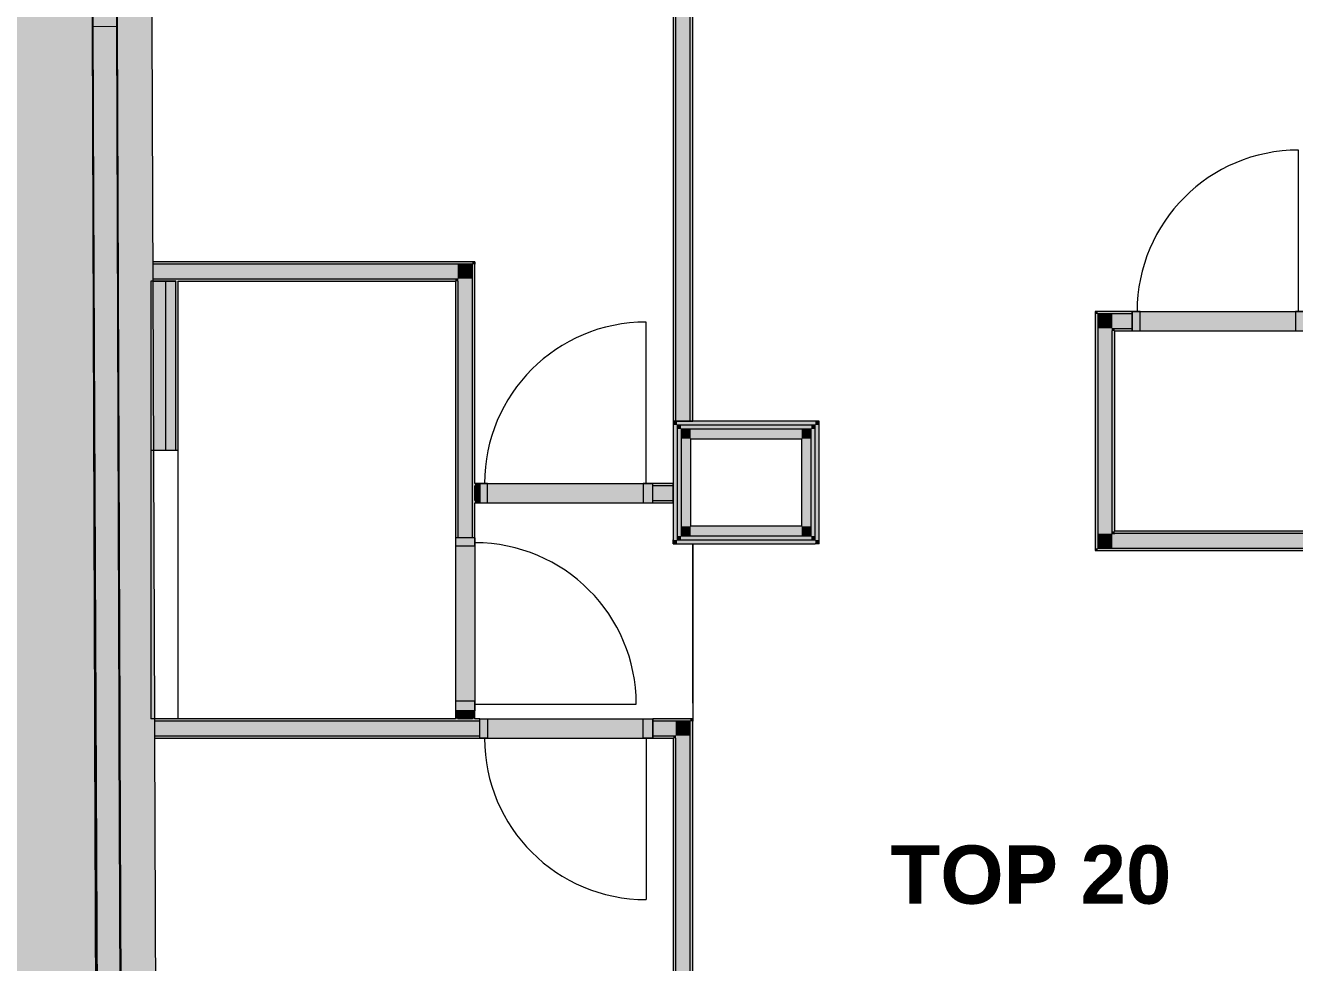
# Model space of a CAD drawing. Header units: metres. Extents: x -3 to 171, y -23 to 41.
# Drawn here: x 133.05 to 139.58, y 26.08 to 30.9 of the extents above; entities that cross this region are included whole.
import ezdxf

# ---------------------------------------------------------------- set-up
doc = ezdxf.new("R2010")
doc.units = ezdxf.units.M
doc.header["$MEASUREMENT"] = 0
doc.set_wipeout_variables(frame=1)
doc.linetypes.add('Baufluchtlinie', pattern=[0.013, 0.008, -0.005])
doc.linetypes.add('Wipeout_Contour', pattern=[1, 0, -1])
for name, color, linetype in [('110 Wand Aussen', 7, 'Continuous'), ('130 Wand Innen', 7, 'Continuous'), ('170 Schachtwände', 7, 'Continuous'), ('725 Nachbarbebauung', 7, 'Continuous'), ('815 Raumbegrenzung', 7, 'Continuous'), ('905 VP Beschriftung Übersicht.Übersicht', 7, 'Continuous'), ('Neubau_840 Baulinien', 7, 'Continuous')]:
    doc.layers.add(name, color=color, linetype=linetype)
doc.styles.add('ERSTELLTER_STIL_8', font='arial.ttf')
doc.linetypes.add('Grenze Grundstück', pattern='A,0,[2,415_260415_PP_VA_1_8 2 DG1.Shx,S=0.00031746,R=0,X=0,Y=0],-0.04,0', length=0.04)

# ---------------------------------------------------------------- blocks, each defined once
blk = doc.blocks.new('Decke_4_2', base_point=(121.7766, 27.7159))
at = {"layer": '725 Nachbarbebauung', "linetype": 'Continuous', "lineweight": 0, "true_color": 0x1f1f1f}
blk.add_hatch(color=250, dxfattribs=at).paths.add_polyline_path([(121.7766, 27.7159), (125.924, 12.4101), (126.6488, 12.3921), (133.2526, 12.2408), (133.4382, 12.2396), (133.432, 21.2655), (133.4356, 23.2572), (133.3891, 33.3817), (123.3599, 33.4094), (121.802, 33.4284)])
at = {"layer": '725 Nachbarbebauung', "color": 8, "linetype": 'Continuous', "lineweight": 13, "flags": 128}
blk.add_lwpolyline([(121.7766, 27.7159), (125.924, 12.4101), (126.6488, 12.3921), (133.2526, 12.2408), (133.4382, 12.2396), (133.432, 21.2655), (133.4356, 23.2572), (133.3891, 33.3817), (123.3599, 33.4094), (121.802, 33.4284)], close=True, dxfattribs=at)
blk = doc.blocks.new('Wand_20_2', base_point=(133.396, 30.891))
at = {"layer": '110 Wand Aussen', "linetype": 'Continuous', "lineweight": 0, "true_color": 0x000000}
for points in [[(133.3792, 35.4602), (133.396, 30.891), (133.401, 30.8911), (133.3842, 35.4603)], [(133.3842, 35.4603), (133.401, 30.8911), (133.521, 30.8915), (133.5042, 35.4607)], [(133.5042, 35.4607), (133.521, 30.8915), (133.526, 30.8915), (133.5092, 35.4607)], [(133.5092, 35.4607), (133.526, 30.8915), (133.7059, 30.8922), (133.6892, 35.4614)]]:
    blk.add_hatch(color=18, dxfattribs=at).paths.add_polyline_path(points)
at = {"layer": '110 Wand Aussen', "color": 7, "linetype": 'Continuous', "lineweight": 13}
for p, q in [((133.3842, 35.4603), (133.401, 30.8911)), ((133.5042, 35.4607), (133.521, 30.8915))]:
    blk.add_line(p, q, dxfattribs=at)
at = {"layer": '110 Wand Aussen', "color": 7, "linetype": 'Continuous', "lineweight": 18}
blk.add_line((133.5092, 35.4607), (133.526, 30.8915), dxfattribs=at)
at = {"layer": '110 Wand Aussen', "color": 7, "linetype": 'Continuous', "lineweight": 13, "flags": 128}
for points in [[(133.3792, 35.4602), (133.3842, 35.4603)], [(133.3792, 35.4602), (133.396, 30.891)], [(133.3842, 35.4603), (133.5042, 35.4607)], [(133.5042, 35.4607), (133.5092, 35.4607)], [(133.401, 30.8911), (133.521, 30.8915)]]:
    blk.add_lwpolyline(points, dxfattribs=at)
at = {"layer": '110 Wand Aussen', "color": 7, "linetype": 'Continuous', "lineweight": 18, "flags": 128}
for points in [[(133.5092, 35.4607), (133.6892, 35.4614)], [(133.7059, 30.8922), (133.6892, 35.4614)]]:
    blk.add_lwpolyline(points, dxfattribs=at)
blk = doc.blocks.new('Wand_33_2', base_point=(136.3842, 33.7552))
at = {"layer": '130 Wand Innen', "linetype": 'Continuous', "lineweight": 0, "true_color": 0x000000}
for points in [[(136.3842, 33.7552), (136.3842, 33.5324), (136.3967, 33.5324), (136.3967, 33.7552)], [(136.3967, 33.7552), (136.3967, 33.5324), (136.4717, 33.5324), (136.4717, 33.7552)], [(136.4842, 33.5324), (136.4842, 33.7552), (136.4717, 33.7552), (136.4717, 33.5324)], [(136.3967, 33.5324), (136.3842, 33.5324), (136.3842, 33.5249), (136.3967, 33.5249)], [(136.3967, 33.5249), (136.3842, 33.5249), (136.3842, 33.4749), (136.3967, 33.4749)], [(136.4717, 33.5324), (136.3967, 33.5324), (136.3967, 33.5249), (136.4717, 33.5249)], [(136.4717, 33.5249), (136.3967, 33.5249), (136.3967, 33.4749), (136.4717, 33.4749)], [(136.4842, 33.5324), (136.4717, 33.5324), (136.4717, 33.5249), (136.4842, 33.5249)], [(136.4842, 33.5249), (136.4717, 33.5249), (136.4717, 33.4749), (136.4842, 33.4749)], [(136.3967, 33.4749), (136.3842, 33.4749), (136.3842, 33.4624), (136.3967, 33.4624)], [(136.3842, 33.4624), (136.3842, 28.8607), (136.3967, 28.8607), (136.3967, 33.4624)], [(136.4717, 33.4749), (136.3967, 33.4749), (136.3967, 33.4624), (136.4717, 33.4624)], [(136.3967, 33.4624), (136.3967, 28.8607), (136.4717, 28.8607), (136.4717, 33.4624)], [(136.4842, 33.4749), (136.4717, 33.4749), (136.4717, 33.4624), (136.4842, 33.4624)], [(136.4842, 28.8607), (136.4842, 33.4624), (136.4717, 33.4624), (136.4717, 28.8607)]]:
    blk.add_hatch(color=18, dxfattribs=at).paths.add_polyline_path(points)
at = {"layer": '130 Wand Innen', "color": 7, "linetype": 'Continuous', "lineweight": 18}
for p, q in [((136.3967, 33.7552), (136.3967, 33.5324)), ((136.4717, 33.5324), (136.4717, 33.7552)), ((136.3842, 33.5324), (136.3842, 33.5249)), ((136.3842, 33.5249), (136.3842, 33.4749)), ((136.3967, 33.5249), (136.3967, 33.5324)), ((136.3967, 33.4749), (136.3967, 33.5249)), ((136.4717, 33.5249), (136.4717, 33.5324)), ((136.4717, 33.4749), (136.4717, 33.5249)), ((136.4842, 33.5249), (136.4842, 33.5324)), ((136.4842, 33.4749), (136.4842, 33.5249)), ((136.3842, 33.4749), (136.3842, 33.4624)), ((136.3967, 33.4624), (136.3967, 33.4749)), ((136.3967, 33.4624), (136.3967, 28.8607)), ((136.4717, 33.4624), (136.4717, 33.4749)), ((136.4717, 28.8607), (136.4717, 33.4624)), ((136.4842, 33.4624), (136.4842, 33.4749))]:
    blk.add_line(p, q, dxfattribs=at)
at = {"layer": '130 Wand Innen', "color": 7, "linetype": 'Continuous', "lineweight": 18, "flags": 128}
for points in [[(136.3842, 33.7552), (136.3842, 33.5324)], [(136.4842, 33.7552), (136.3842, 33.7552)], [(136.4842, 33.5324), (136.4842, 33.7552)], [(136.3842, 33.4624), (136.3842, 28.8607)], [(136.4842, 28.8607), (136.4842, 33.4624)], [(136.3842, 28.8607), (136.4842, 28.8607)]]:
    blk.add_lwpolyline(points, dxfattribs=at)
blk = doc.blocks.new('Wand_34_2', base_point=(133.4008, 29.5807))
at = {"layer": '130 Wand Innen', "linetype": 'Continuous', "lineweight": 0, "true_color": 0x000000}
for points in [[(135.3517, 29.6807), (133.7104, 29.6807), (133.7104, 29.6682), (135.3517, 29.6682)], [(135.2767, 29.6682), (133.7104, 29.6682), (133.7107, 29.5932), (135.2767, 29.5932)], [(135.2767, 29.5932), (135.3517, 29.5932), (135.3517, 29.6682)], [(135.2767, 29.6682), (135.2767, 29.5932), (135.3517, 29.6682)], [(135.3517, 29.6682), (135.3642, 29.6682), (135.3642, 29.6807)], [(135.3517, 29.6807), (135.3517, 29.6682), (135.3642, 29.6807)], [(135.2642, 29.5932), (133.7107, 29.5932), (133.7108, 29.5807), (135.2642, 29.5807)], [(135.2642, 29.5807), (135.2767, 29.5807), (135.2767, 29.5932)], [(135.2642, 29.5932), (135.2642, 29.5807), (135.2767, 29.5932)]]:
    blk.add_hatch(color=18, dxfattribs=at).paths.add_polyline_path(points)
at = {"layer": '130 Wand Innen', "color": 7, "linetype": 'Continuous', "lineweight": 18}
for p, q in [((135.2767, 29.6682), (133.7104, 29.6682)), ((135.3517, 29.6682), (135.2767, 29.6682)), ((135.3517, 29.5932), (135.3517, 29.6682)), ((133.7107, 29.5932), (135.2767, 29.5932)), ((135.2767, 29.5807), (135.2767, 29.5932))]:
    blk.add_line(p, q, dxfattribs=at)
at = {"layer": '130 Wand Innen', "color": 7, "linetype": 'Continuous', "lineweight": 18, "flags": 128}
for points in [[(135.3642, 29.6807), (133.7104, 29.6807)], [(133.7104, 29.6682), (133.7104, 29.6807)], [(133.7107, 29.5932), (133.7104, 29.6682)], [(135.3642, 29.6807), (135.3642, 29.6682)], [(133.7108, 29.5807), (133.7107, 29.5932)], [(133.7108, 29.5807), (133.8262, 29.5807)], [(133.8387, 29.5807), (135.2642, 29.5807)]]:
    blk.add_lwpolyline(points, dxfattribs=at)
blk = doc.blocks.new('Metall Zargentür Typ3 27[4]_2', base_point=(133.3792, 35.4602))
at = {"layer": '130 Wand Innen', "linetype": 'Continuous', "lineweight": 0, "true_color": 0xffffff}
for points in [[(135.3892, 27.3307), (135.3892, 27.2307), (135.4292, 27.2307), (135.4292, 27.3307)], [(136.2792, 27.2307), (136.2792, 27.3307), (136.2292, 27.3307), (136.2292, 27.2307)]]:
    blk.add_hatch(color=7, dxfattribs=at).paths.add_polyline_path(points)
at = {"layer": '130 Wand Innen', "color": 7, "linetype": 'Baufluchtlinie', "lineweight": 13, "ltscale": 200}
for p, q in [((135.3892, 27.3307), (136.2792, 27.3307)), ((135.3892, 27.2307), (136.2792, 27.2307))]:
    blk.add_line(p, q, dxfattribs=at)
at = {"layer": '130 Wand Innen', "color": 7, "linetype": 'Continuous', "lineweight": 13}
for p, q in [((135.3892, 27.3307), (135.4292, 27.3307)), ((135.3892, 27.2307), (135.3892, 27.3307)), ((135.4292, 27.3307), (135.4292, 27.2307)), ((136.2292, 27.2307), (136.2292, 27.3307)), ((136.2292, 27.3307), (136.2792, 27.3307)), ((136.2792, 27.3307), (136.2792, 27.2307)), ((135.4292, 27.2307), (135.3892, 27.2307)), ((136.2792, 27.2307), (136.2292, 27.2307))]:
    blk.add_line(p, q, dxfattribs=at)
at = {"layer": '130 Wand Innen', "color": 7, "linetype": 'Continuous', "lineweight": 18}
for p, q in [((135.3892, 27.3182), (135.3892, 27.3307)), ((135.3892, 27.3182), (135.3892, 27.3307)), ((135.3892, 27.2432), (135.3892, 27.3182)), ((135.3892, 27.2432), (135.3892, 27.3182)), ((136.2792, 27.3182), (136.2792, 27.3307)), ((136.2792, 27.3182), (136.2792, 27.3307)), ((136.2792, 27.2432), (136.2792, 27.3182)), ((136.2792, 27.2432), (136.2792, 27.3182)), ((135.3892, 27.2307), (135.3892, 27.2432)), ((135.3892, 27.2307), (135.3892, 27.2432)), ((136.2792, 27.2307), (136.2792, 27.2432)), ((136.2792, 27.2307), (136.2792, 27.2432))]:
    blk.add_line(p, q, dxfattribs=at)
at = {"layer": '130 Wand Innen', "color": 8, "linetype": 'Continuous', "lineweight": 0}
blk.add_line((136.2442, 27.2307), (136.2442, 26.4007), dxfattribs=at)
blk.add_arc((136.2442, 27.2307), 0.83, 180, 270, dxfattribs=at)
blk = doc.blocks.new('Wand_35_2', base_point=(133.4087, 27.3307))
at = {"layer": '130 Wand Innen', "linetype": 'Continuous', "lineweight": 0, "true_color": 0x000000}
for points in [[(133.409, 27.3307), (133.4087, 27.3307), (133.4087, 27.3182), (133.4091, 27.3182)], [(133.4091, 27.3182), (133.4087, 27.3182), (133.4087, 27.2432), (133.4093, 27.2432)], [(133.719, 27.3307), (133.7191, 27.3182), (135.3892, 27.3182), (135.3892, 27.3307)], [(133.7191, 27.3182), (133.7193, 27.2432), (135.3892, 27.2432), (135.3892, 27.3182)], [(136.2792, 27.3307), (136.2792, 27.3182), (136.4717, 27.3182), (136.4717, 27.3307)], [(136.2792, 27.2432), (136.3967, 27.2432), (136.3967, 27.3182), (136.2792, 27.3182)], [(136.3967, 27.2432), (136.4717, 27.2432), (136.4717, 27.3182)], [(136.3967, 27.2432), (136.4717, 27.3182), (136.3967, 27.3182)], [(136.4717, 27.3182), (136.4842, 27.3182), (136.4842, 27.3307)], [(136.4717, 27.3307), (136.4717, 27.3182), (136.4842, 27.3307)], [(133.4093, 27.2432), (133.4087, 27.2432), (133.4087, 27.2307), (133.4094, 27.2307)], [(135.3892, 27.2432), (133.7193, 27.2432), (133.7194, 27.2307), (135.3892, 27.2307)], [(136.3842, 27.2432), (136.2792, 27.2432), (136.2792, 27.2307), (136.3842, 27.2307)], [(136.3842, 27.2307), (136.3967, 27.2307), (136.3967, 27.2432)], [(136.3842, 27.2307), (136.3967, 27.2432), (136.3842, 27.2432)]]:
    blk.add_hatch(color=18, dxfattribs=at).paths.add_polyline_path(points)
at = {"layer": '130 Wand Innen', "linetype": 'Continuous', "lineweight": 13, "true_color": 0xf9f8f6}
blk.add_hatch(color=7, dxfattribs=at).paths.add_polyline_path([(136.2792, 27.2307), (136.2792, 27.3307), (135.3892, 27.3307), (135.3892, 27.2307)])
at = {"layer": '130 Wand Innen', "color": 7, "linetype": 'Continuous', "lineweight": 18}
for p, q in [((133.4091, 27.3182), (133.4087, 27.3182)), ((133.7191, 27.3182), (133.719, 27.3307)), ((135.3892, 27.3182), (133.7191, 27.3182)), ((133.7193, 27.2432), (133.7191, 27.3182)), ((135.3892, 27.3182), (135.3892, 27.3307)), ((135.3892, 27.2432), (135.3892, 27.3182)), ((136.2792, 27.3182), (136.2792, 27.3307)), ((136.3967, 27.3182), (136.2792, 27.3182)), ((136.2792, 27.2432), (136.2792, 27.3182)), ((136.4717, 27.3182), (136.3967, 27.3182)), ((136.4717, 27.2432), (136.4717, 27.3182)), ((133.4087, 27.2432), (133.4093, 27.2432)), ((133.7194, 27.2307), (133.7193, 27.2432)), ((133.7193, 27.2432), (135.3892, 27.2432)), ((135.3892, 27.2307), (135.3892, 27.2432)), ((136.2792, 27.2432), (136.3967, 27.2432)), ((136.2792, 27.2307), (136.2792, 27.2432)), ((136.3967, 27.2307), (136.3967, 27.2432))]:
    blk.add_line(p, q, dxfattribs=at)
at = {"layer": '130 Wand Innen', "color": 7, "linetype": 'Continuous', "lineweight": 13}
for p, q in [((133.409, 27.3307), (133.4091, 27.3182)), ((133.4091, 27.3182), (133.4093, 27.2432)), ((133.4093, 27.2432), (133.4094, 27.2307))]:
    blk.add_line(p, q, dxfattribs=at)
at = {"layer": '130 Wand Innen', "color": 7, "linetype": 'Continuous', "lineweight": 18, "flags": 128}
for points in [[(133.409, 27.3307), (133.4087, 27.3307)], [(133.4087, 27.3307), (133.4087, 27.3182)], [(133.4087, 27.3182), (133.4087, 27.2432)], [(135.2642, 27.3307), (133.719, 27.3307)], [(135.3517, 27.3307), (135.2767, 27.3307)], [(135.3892, 27.3307), (135.3642, 27.3307)], [(136.4842, 27.3307), (136.2792, 27.3307)], [(136.4842, 27.3307), (136.4842, 27.3182)], [(133.4087, 27.2432), (133.4087, 27.2307)], [(133.4087, 27.2307), (133.4094, 27.2307)], [(133.7194, 27.2307), (135.3892, 27.2307)], [(136.2792, 27.2307), (136.3842, 27.2307)]]:
    blk.add_lwpolyline(points, dxfattribs=at)
at = {"layer": '130 Wand Innen', "color": 7, "linetype": 'Continuous', "lineweight": 13}
blk.add_blockref('Metall Zargentür Typ3 27[4]_2', (133.3792, 35.4602), dxfattribs=at)
blk = doc.blocks.new('Metall Zargentür Typ3 27[5]_2', base_point=(133.3792, 35.4602))
at = {"layer": '130 Wand Innen', "linetype": 'Continuous', "lineweight": 0, "true_color": 0xffffff}
for points in [[(135.2642, 28.2607), (135.2642, 28.2207), (135.3642, 28.2207), (135.3642, 28.2607)], [(135.3642, 27.3707), (135.3642, 27.4207), (135.2642, 27.4207), (135.2642, 27.3707)]]:
    blk.add_hatch(color=7, dxfattribs=at).paths.add_polyline_path(points)
at = {"layer": '130 Wand Innen', "color": 7, "linetype": 'Baufluchtlinie', "lineweight": 13, "ltscale": 200}
for p, q in [((135.2642, 28.2607), (135.2642, 27.3707)), ((135.3642, 28.2607), (135.3642, 27.3707))]:
    blk.add_line(p, q, dxfattribs=at)
at = {"layer": '130 Wand Innen', "color": 7, "linetype": 'Continuous', "lineweight": 13}
for p, q in [((135.2642, 28.2607), (135.2642, 28.2207)), ((135.3642, 28.2607), (135.2642, 28.2607)), ((135.3642, 28.2207), (135.3642, 28.2607)), ((135.2642, 28.2207), (135.3642, 28.2207)), ((135.3642, 27.4207), (135.2642, 27.4207)), ((135.2642, 27.4207), (135.2642, 27.3707)), ((135.3642, 27.3707), (135.3642, 27.4207)), ((135.2642, 27.3707), (135.3642, 27.3707))]:
    blk.add_line(p, q, dxfattribs=at)
at = {"layer": '130 Wand Innen', "color": 7, "linetype": 'Continuous', "lineweight": 18}
for p, q in [((135.2767, 28.2607), (135.2642, 28.2607)), ((135.2767, 28.2607), (135.2642, 28.2607)), ((135.3517, 28.2607), (135.2767, 28.2607)), ((135.3517, 28.2607), (135.2767, 28.2607)), ((135.3642, 28.2607), (135.3517, 28.2607)), ((135.3642, 28.2607), (135.3517, 28.2607)), ((135.2767, 27.3707), (135.2642, 27.3707)), ((135.2767, 27.3707), (135.2642, 27.3707)), ((135.3517, 27.3707), (135.2767, 27.3707)), ((135.3517, 27.3707), (135.2767, 27.3707)), ((135.3642, 27.3707), (135.3517, 27.3707)), ((135.3642, 27.3707), (135.3517, 27.3707))]:
    blk.add_line(p, q, dxfattribs=at)
at = {"layer": '130 Wand Innen', "color": 8, "linetype": 'Continuous', "lineweight": 0}
blk.add_line((135.3642, 27.4057), (136.1942, 27.4057), dxfattribs=at)
blk.add_arc((135.3642, 27.4057), 0.83, 0, 90, dxfattribs=at)
blk = doc.blocks.new('Wand_36_2', base_point=(135.3642, 29.5807))
at = {"layer": '130 Wand Innen', "linetype": 'Continuous', "lineweight": 0, "true_color": 0x000000}
for points in [[(135.3517, 28.2607), (135.3642, 28.2607), (135.3642, 29.6682), (135.3517, 29.6682)], [(135.2642, 29.5807), (135.2642, 28.2607), (135.2767, 28.2607), (135.2767, 29.5807)], [(135.3517, 29.5932), (135.2767, 29.5932), (135.2767, 28.2607), (135.3517, 28.2607)], [(135.2642, 27.3307), (135.2767, 27.3307), (135.2767, 27.3707), (135.2642, 27.3707)], [(135.2767, 27.3707), (135.2767, 27.3307), (135.3517, 27.3307), (135.3517, 27.3707)], [(135.3517, 27.3707), (135.3517, 27.3307), (135.3642, 27.3307), (135.3642, 27.3707)]]:
    blk.add_hatch(color=18, dxfattribs=at).paths.add_polyline_path(points)
at = {"layer": '130 Wand Innen', "linetype": 'Continuous', "lineweight": 13, "true_color": 0xf9f8f6}
blk.add_hatch(color=7, dxfattribs=at).paths.add_polyline_path([(135.3642, 27.3707), (135.3642, 28.2607), (135.2642, 28.2607), (135.2642, 27.3707)])
at = {"layer": '130 Wand Innen', "color": 7, "linetype": 'Continuous', "lineweight": 18}
for p, q in [((135.3517, 29.5932), (135.3517, 29.6682)), ((135.2767, 29.5807), (135.2767, 29.5932)), ((135.2767, 29.5807), (135.2767, 28.2607)), ((135.3517, 28.2607), (135.3517, 29.5932)), ((135.2767, 28.2607), (135.2642, 28.2607)), ((135.3517, 28.2607), (135.2767, 28.2607)), ((135.3642, 28.2607), (135.3517, 28.2607)), ((135.2767, 27.3707), (135.2642, 27.3707)), ((135.2767, 27.3707), (135.2767, 27.3307)), ((135.3517, 27.3707), (135.2767, 27.3707)), ((135.3517, 27.3307), (135.3517, 27.3707)), ((135.3642, 27.3707), (135.3517, 27.3707))]:
    blk.add_line(p, q, dxfattribs=at)
at = {"layer": '130 Wand Innen', "color": 7, "linetype": 'Continuous', "lineweight": 18, "flags": 128}
for points in [[(135.3642, 28.5407), (135.3642, 29.6682)], [(135.2642, 29.5807), (135.2642, 28.2607)], [(135.3642, 28.4532), (135.3642, 28.5282)], [(135.3642, 28.2607), (135.3642, 28.4407)], [(135.2642, 27.3707), (135.2642, 27.3307)], [(135.3642, 27.3307), (135.3642, 27.3707)], [(135.3517, 27.3307), (135.2767, 27.3307)]]:
    blk.add_lwpolyline(points, dxfattribs=at)
at = {"layer": '130 Wand Innen', "color": 7, "linetype": 'Continuous', "lineweight": 13}
blk.add_blockref('Metall Zargentür Typ3 27[5]_2', (133.3792, 35.4602), dxfattribs=at)
blk = doc.blocks.new('Wand_39_2', base_point=(136.3842, 26.8407))
at = {"layer": '130 Wand Innen', "linetype": 'Continuous', "lineweight": 0, "true_color": 0x000000}
for points in [[(136.3842, 26.8407), (136.3842, 24.6152), (136.3967, 24.6152), (136.3967, 26.8407)], [(136.3967, 26.8407), (136.3967, 24.6152), (136.4717, 24.6152), (136.4717, 26.8407)], [(136.4842, 24.6152), (136.4842, 26.8407), (136.4717, 26.8407), (136.4717, 24.6152)]]:
    blk.add_hatch(color=18, dxfattribs=at).paths.add_polyline_path(points)
at = {"layer": '130 Wand Innen', "color": 7, "linetype": 'Continuous', "lineweight": 18}
for p, q in [((136.3967, 26.8407), (136.3967, 24.6152)), ((136.4717, 24.6152), (136.4717, 26.8407))]:
    blk.add_line(p, q, dxfattribs=at)
at = {"layer": '130 Wand Innen', "color": 7, "linetype": 'Continuous', "lineweight": 18, "flags": 128}
for points in [[(136.3842, 26.8407), (136.3842, 24.6152)], [(136.4842, 24.6152), (136.4842, 26.8407)], [(136.3842, 24.6152), (136.4842, 24.6152)]]:
    blk.add_lwpolyline(points, dxfattribs=at)
blk = doc.blocks.new('Wand_55_2', base_point=(137.1342, 28.2307))
at = {"layer": '170 Schachtwände', "linetype": 'Continuous', "lineweight": 0, "true_color": 0x000000}
for points in [[(137.1142, 28.8607), (137.1142, 28.8407), (137.1342, 28.8607)], [(137.1142, 28.8407), (137.1342, 28.8407), (137.1342, 28.8607)], [(137.0442, 28.7707), (137.0942, 28.8207), (137.0442, 28.8207)], [(137.0442, 28.7707), (137.0942, 28.7707), (137.0942, 28.8207)], [(137.0942, 28.8407), (137.0942, 28.8207), (137.1142, 28.8407)], [(137.0942, 28.8207), (137.1142, 28.8207), (137.1142, 28.8407)], [(137.0942, 28.8207), (137.0942, 28.2707), (137.1142, 28.2707), (137.1142, 28.8207)], [(137.1142, 28.8407), (137.1142, 28.2507), (137.1342, 28.2507), (137.1342, 28.8407)], [(137.0442, 28.7707), (137.0442, 28.3207), (137.0942, 28.3207), (137.0942, 28.7707)], [(137.0442, 28.2707), (137.0942, 28.2707), (137.0442, 28.3207)], [(137.0442, 28.3207), (137.0942, 28.2707), (137.0942, 28.3207)], [(137.0942, 28.2507), (137.1142, 28.2507), (137.0942, 28.2707)], [(137.0942, 28.2707), (137.1142, 28.2507), (137.1142, 28.2707)], [(137.1142, 28.2307), (137.1342, 28.2307), (137.1142, 28.2507)], [(137.1142, 28.2507), (137.1342, 28.2307), (137.1342, 28.2507)]]:
    blk.add_hatch(color=18, dxfattribs=at).paths.add_polyline_path(points)
at = {"layer": '170 Schachtwände', "color": 7, "linetype": 'Continuous', "lineweight": 18}
for p, q in [((137.0942, 28.8207), (137.0442, 28.8207)), ((137.0942, 28.7707), (137.0942, 28.8207)), ((137.1142, 28.8207), (137.1142, 28.8407)), ((137.1142, 28.2707), (137.1142, 28.8207)), ((137.0942, 28.3207), (137.0942, 28.7707)), ((137.0442, 28.2707), (137.0942, 28.2707)), ((137.0942, 28.2707), (137.0942, 28.3207)), ((137.1142, 28.2507), (137.1142, 28.2707))]:
    blk.add_line(p, q, dxfattribs=at)
at = {"layer": '170 Schachtwände', "color": 7, "linetype": 'Continuous', "lineweight": 18, "flags": 128}
for points in [[(137.1342, 28.8607), (137.1142, 28.8607)], [(137.1342, 28.2307), (137.1342, 28.8607)], [(137.0442, 28.7707), (137.0442, 28.3207)], [(137.1342, 28.2307), (137.1142, 28.2307)]]:
    blk.add_lwpolyline(points, dxfattribs=at)
blk = doc.blocks.new('Wand_56_2', base_point=(137.1342, 28.8607))
at = {"layer": '170 Schachtwände', "linetype": 'Continuous', "lineweight": 0, "true_color": 0x000000}
for points in [[(136.4042, 28.8407), (136.3842, 28.8607), (136.3842, 28.8407)], [(136.4042, 28.8607), (136.3842, 28.8607), (136.4042, 28.8407)], [(136.4042, 28.8407), (137.1142, 28.8407), (137.1142, 28.8607), (136.4042, 28.8607)], [(136.4242, 28.8207), (136.4042, 28.8407), (136.4042, 28.8207)], [(136.4242, 28.8407), (136.4042, 28.8407), (136.4242, 28.8207)], [(136.4242, 28.8407), (136.4242, 28.8207), (137.0942, 28.8207), (137.0942, 28.8407)], [(136.4742, 28.7707), (136.4242, 28.8207), (136.4242, 28.7707)], [(136.4742, 28.8207), (136.4242, 28.8207), (136.4742, 28.7707)], [(136.4742, 28.7707), (137.0442, 28.7707), (137.0442, 28.8207), (136.4742, 28.8207)]]:
    blk.add_hatch(color=18, dxfattribs=at).paths.add_polyline_path(points)
at = {"layer": '170 Schachtwände', "color": 7, "linetype": 'Continuous', "lineweight": 18}
for p, q in [((136.4242, 28.8407), (136.4042, 28.8407)), ((137.0942, 28.8407), (136.4242, 28.8407)), ((136.4242, 28.8207), (136.4242, 28.7707)), ((136.4742, 28.8207), (136.4242, 28.8207)), ((137.0442, 28.8207), (136.4742, 28.8207)), ((137.0942, 28.8207), (137.0442, 28.8207)), ((137.1142, 28.8407), (137.0942, 28.8407))]:
    blk.add_line(p, q, dxfattribs=at)
at = {"layer": '170 Schachtwände', "color": 7, "linetype": 'Continuous', "lineweight": 18, "flags": 128}
for points in [[(136.3842, 28.8607), (136.3842, 28.8407)], [(137.1142, 28.8607), (136.3842, 28.8607)], [(136.4742, 28.7707), (137.0442, 28.7707)]]:
    blk.add_lwpolyline(points, dxfattribs=at)
blk = doc.blocks.new('Wand_57_2', base_point=(137.1342, 28.2307))
at = {"layer": '170 Schachtwände', "linetype": 'Continuous', "lineweight": 0, "true_color": 0x000000}
for points in [[(136.4242, 28.2707), (136.4042, 28.2707), (136.4042, 28.2507)], [(136.4242, 28.2707), (136.4042, 28.2507), (136.4242, 28.2507)], [(136.4242, 28.3207), (136.4242, 28.2707), (136.4742, 28.3207)], [(136.4742, 28.3207), (136.4242, 28.2707), (136.4742, 28.2707)], [(137.0942, 28.2707), (136.4242, 28.2707), (136.4242, 28.2507), (137.0942, 28.2507)], [(137.0442, 28.3207), (136.4742, 28.3207), (136.4742, 28.2707), (137.0442, 28.2707)], [(136.4042, 28.2507), (136.3842, 28.2507), (136.3842, 28.2307)], [(136.4042, 28.2507), (136.3842, 28.2307), (136.4042, 28.2307)], [(137.1142, 28.2507), (136.4042, 28.2507), (136.4042, 28.2307), (137.1142, 28.2307)]]:
    blk.add_hatch(color=18, dxfattribs=at).paths.add_polyline_path(points)
at = {"layer": '170 Schachtwände', "color": 7, "linetype": 'Continuous', "lineweight": 18}
for p, q in [((136.4242, 28.3207), (136.4242, 28.2707)), ((136.4242, 28.2707), (136.4742, 28.2707)), ((136.4742, 28.2707), (137.0442, 28.2707)), ((137.0442, 28.2707), (137.0942, 28.2707)), ((136.4042, 28.2507), (136.4242, 28.2507)), ((136.4242, 28.2507), (137.0942, 28.2507)), ((137.0942, 28.2507), (137.1142, 28.2507))]:
    blk.add_line(p, q, dxfattribs=at)
at = {"layer": '170 Schachtwände', "color": 7, "linetype": 'Continuous', "lineweight": 18, "flags": 128}
for points in [[(137.0442, 28.3207), (136.4742, 28.3207)], [(136.3842, 28.2307), (136.3842, 28.2507)], [(136.3842, 28.2307), (137.1142, 28.2307)]]:
    blk.add_lwpolyline(points, dxfattribs=at)
blk = doc.blocks.new('Wand_58_2', base_point=(136.3842, 27.3307))
at = {"layer": '130 Wand Innen', "linetype": 'Continuous', "lineweight": 0, "true_color": 0x000000}
for points in [[(136.4717, 27.3182), (136.4717, 26.8407), (136.4842, 26.8407), (136.4842, 27.3182)], [(136.3842, 27.2307), (136.3842, 26.8407), (136.3967, 26.8407), (136.3967, 27.2307)], [(136.3967, 27.2432), (136.3967, 26.8407), (136.4717, 26.8407), (136.4717, 27.2432)]]:
    blk.add_hatch(color=18, dxfattribs=at).paths.add_polyline_path(points)
at = {"layer": '130 Wand Innen', "color": 7, "linetype": 'Continuous', "lineweight": 18}
for p, q in [((136.4717, 27.2432), (136.4717, 27.3182)), ((136.3967, 27.2307), (136.3967, 27.2432)), ((136.3967, 27.2307), (136.3967, 26.8407)), ((136.4717, 26.8407), (136.4717, 27.2432))]:
    blk.add_line(p, q, dxfattribs=at)
at = {"layer": '130 Wand Innen', "color": 7, "linetype": 'Continuous', "lineweight": 18, "flags": 128}
for points in [[(136.4842, 26.8407), (136.4842, 27.3182)], [(136.3842, 27.2307), (136.3842, 26.8407)]]:
    blk.add_lwpolyline(points, dxfattribs=at)
blk = doc.blocks.new('Wand_59_2', base_point=(136.3842, 28.2307))
at = {"layer": '170 Schachtwände', "linetype": 'Continuous', "lineweight": 0, "true_color": 0x000000}
for points in [[(136.3842, 28.8407), (136.3842, 28.2507), (136.4042, 28.2507), (136.4042, 28.8407)], [(136.4042, 28.8207), (136.4042, 28.2707), (136.4242, 28.2707), (136.4242, 28.8207)], [(136.4742, 28.3207), (136.4742, 28.7707), (136.4242, 28.7707), (136.4242, 28.3207)]]:
    blk.add_hatch(color=18, dxfattribs=at).paths.add_polyline_path(points)
at = {"layer": '170 Schachtwände', "color": 7, "linetype": 'Continuous', "lineweight": 18}
for p, q in [((136.4042, 28.8407), (136.4042, 28.8207)), ((136.4042, 28.8207), (136.4042, 28.2707)), ((136.4242, 28.8207), (136.4242, 28.7707)), ((136.4242, 28.7707), (136.4242, 28.3207)), ((136.4042, 28.2707), (136.4042, 28.2507)), ((136.4242, 28.3207), (136.4242, 28.2707))]:
    blk.add_line(p, q, dxfattribs=at)
at = {"layer": '170 Schachtwände', "color": 7, "linetype": 'Continuous', "lineweight": 18, "flags": 128}
for points in [[(136.3842, 28.8407), (136.3842, 28.2507)], [(136.4742, 28.3207), (136.4742, 28.7707)]]:
    blk.add_lwpolyline(points, dxfattribs=at)
blk = doc.blocks.new('Wand_60_2', base_point=(133.8387, 29.5807))
at = {"layer": '130 Wand Innen', "linetype": 'Continuous', "lineweight": 0, "true_color": 0xffffff}
blk.add_hatch(color=7, dxfattribs=at).paths.add_polyline_path([(133.7762, 28.7107), (133.7762, 29.5807), (133.6987, 29.5807), (133.6987, 28.7107)])
at = {"layer": '130 Wand Innen', "linetype": 'Continuous', "lineweight": 0, "true_color": 0x000000}
for points in [[(133.8262, 28.7107), (133.8262, 29.5807), (133.7762, 29.5807), (133.7762, 28.7107)], [(133.8387, 28.7107), (133.8387, 29.5807), (133.8262, 29.5807), (133.8262, 28.7107)]]:
    blk.add_hatch(color=18, dxfattribs=at).paths.add_polyline_path(points)
at = {"layer": '130 Wand Innen', "color": 7, "linetype": 'Continuous', "lineweight": 18}
for p, q in [((133.7762, 28.7107), (133.7762, 29.5807)), ((133.8262, 28.7107), (133.8262, 29.5807))]:
    blk.add_line(p, q, dxfattribs=at)
at = {"layer": '130 Wand Innen', "color": 7, "linetype": 'Continuous', "lineweight": 18, "flags": 128}
for points in [[(133.6987, 29.5807), (133.6987, 28.7107)], [(133.8262, 29.5807), (133.6987, 29.5807)], [(133.8387, 28.7107), (133.8387, 29.5807)], [(133.6987, 28.7107), (133.8387, 28.7107)]]:
    blk.add_lwpolyline(points, dxfattribs=at)
blk = doc.blocks.new('Wand_73_2', base_point=(133.8387, 28.7107))
at = {"color": 254, "linetype": 'Wipeout_Contour', "lineweight": 0, "ltscale": 546.945777}
blk.add_wipeout([(133.8387, 27.3307), (133.8387, 28.7107), (133.8262, 28.7107), (133.8262, 27.3307)], dxfattribs=at).dxf.layer = '130 Wand Innen'
at = {"color": 254, "linetype": 'Wipeout_Contour', "lineweight": 0, "ltscale": 546.823377}
blk.add_wipeout([(133.8262, 27.3307), (133.8262, 28.7107), (133.7762, 28.7107), (133.7762, 27.3307)], dxfattribs=at).dxf.layer = '130 Wand Innen'
at = {"layer": '130 Wand Innen', "color": 7, "linetype": 'Continuous', "lineweight": 18, "flags": 128}
for points in [[(133.8387, 28.7107), (133.8262, 28.7107)], [(133.8387, 27.3307), (133.8387, 28.7107)], [(133.8387, 27.3307), (133.8262, 27.3307)]]:
    blk.add_lwpolyline(points, dxfattribs=at)
at = {"color": 254, "linetype": 'Wipeout_Contour', "lineweight": 0, "ltscale": 546.573756}
blk.add_wipeout([(133.7762, 27.3307), (133.7762, 28.7107), (133.6987, 28.7107), (133.6987, 27.3307)], dxfattribs=at).dxf.layer = '130 Wand Innen'
at = {"layer": '130 Wand Innen', "color": 7, "linetype": 'Continuous', "lineweight": 18, "flags": 128}
for points in [[(133.6987, 28.7107), (133.6987, 27.3307)], [(133.7762, 28.7107), (133.6987, 28.7107)], [(133.8262, 28.7107), (133.7762, 28.7107)], [(133.7762, 27.3307), (133.6987, 27.3307)], [(133.8262, 27.3307), (133.7762, 27.3307)]]:
    blk.add_lwpolyline(points, dxfattribs=at)
blk = doc.blocks.new('Metall Zargentür Typ3 27[8]_2', base_point=(133.3792, 35.4602))
at = {"layer": '130 Wand Innen', "linetype": 'Continuous', "lineweight": 0, "true_color": 0xffffff}
for points in [[(135.3892, 28.4407), (135.4292, 28.4407), (135.4292, 28.5407), (135.3892, 28.5407)], [(136.2792, 28.5407), (136.2292, 28.5407), (136.2292, 28.4407), (136.2792, 28.4407)]]:
    blk.add_hatch(color=7, dxfattribs=at).paths.add_polyline_path(points)
at = {"layer": '130 Wand Innen', "color": 8, "linetype": 'Continuous', "lineweight": 0}
blk.add_line((136.2442, 28.5407), (136.2442, 29.3707), dxfattribs=at)
at = {"layer": '130 Wand Innen', "color": 7, "linetype": 'Baufluchtlinie', "lineweight": 13, "ltscale": 200}
for p, q in [((135.3892, 28.5407), (136.2792, 28.5407)), ((135.3892, 28.4407), (136.2792, 28.4407))]:
    blk.add_line(p, q, dxfattribs=at)
at = {"layer": '130 Wand Innen', "color": 7, "linetype": 'Continuous', "lineweight": 13}
for p, q in [((135.4292, 28.5407), (135.3892, 28.5407)), ((135.3892, 28.5407), (135.3892, 28.4407)), ((135.4292, 28.4407), (135.4292, 28.5407)), ((136.2792, 28.5407), (136.2292, 28.5407)), ((136.2292, 28.5407), (136.2292, 28.4407)), ((136.2792, 28.4407), (136.2792, 28.5407)), ((135.3892, 28.4407), (135.4292, 28.4407)), ((136.2292, 28.4407), (136.2792, 28.4407))]:
    blk.add_line(p, q, dxfattribs=at)
at = {"layer": '130 Wand Innen', "color": 7, "linetype": 'Continuous', "lineweight": 18}
for p, q in [((135.3892, 28.5282), (135.3892, 28.5407)), ((135.3892, 28.5282), (135.3892, 28.5407)), ((135.3892, 28.4532), (135.3892, 28.5282)), ((135.3892, 28.4532), (135.3892, 28.5282)), ((136.2792, 28.5282), (136.2792, 28.5407)), ((136.2792, 28.5282), (136.2792, 28.5407)), ((136.2792, 28.4532), (136.2792, 28.5282)), ((136.2792, 28.4532), (136.2792, 28.5282)), ((135.3892, 28.4407), (135.3892, 28.4532)), ((135.3892, 28.4407), (135.3892, 28.4532)), ((136.2792, 28.4407), (136.2792, 28.4532)), ((136.2792, 28.4407), (136.2792, 28.4532))]:
    blk.add_line(p, q, dxfattribs=at)
at = {"layer": '130 Wand Innen', "color": 8, "linetype": 'Continuous', "lineweight": 0}
blk.add_arc((136.2442, 28.5407), 0.83, 90, 180, dxfattribs=at)
blk = doc.blocks.new('Wand_75_2', base_point=(135.3642, 28.4407))
at = {"layer": '130 Wand Innen', "linetype": 'Continuous', "lineweight": 0, "true_color": 0x000000}
for points in [[(135.3642, 28.5407), (135.3642, 28.5282), (135.3892, 28.5282), (135.3892, 28.5407)], [(135.3642, 28.4532), (135.3892, 28.4532), (135.3892, 28.5282), (135.3642, 28.5282)], [(136.2792, 28.5407), (136.2792, 28.5282), (136.3842, 28.5282), (136.3842, 28.5407)], [(136.2792, 28.4532), (136.3842, 28.4532), (136.3842, 28.5282), (136.2792, 28.5282)], [(135.3892, 28.4532), (135.3642, 28.4532), (135.3642, 28.4407), (135.3892, 28.4407)], [(136.3842, 28.4532), (136.2792, 28.4532), (136.2792, 28.4407), (136.3842, 28.4407)]]:
    blk.add_hatch(color=18, dxfattribs=at).paths.add_polyline_path(points)
at = {"layer": '130 Wand Innen', "linetype": 'Continuous', "lineweight": 13, "true_color": 0xf9f8f6}
blk.add_hatch(color=7, dxfattribs=at).paths.add_polyline_path([(136.2792, 28.4407), (136.2792, 28.5407), (135.3892, 28.5407), (135.3892, 28.4407)])
at = {"layer": '130 Wand Innen', "color": 7, "linetype": 'Continuous', "lineweight": 18}
for p, q in [((135.3892, 28.5282), (135.3642, 28.5282)), ((135.3892, 28.5282), (135.3892, 28.5407)), ((135.3892, 28.4532), (135.3892, 28.5282)), ((136.2792, 28.5282), (136.2792, 28.5407)), ((136.3842, 28.5282), (136.2792, 28.5282)), ((136.2792, 28.4532), (136.2792, 28.5282)), ((135.3642, 28.4532), (135.3892, 28.4532)), ((135.3892, 28.4407), (135.3892, 28.4532)), ((136.2792, 28.4532), (136.3842, 28.4532)), ((136.2792, 28.4407), (136.2792, 28.4532))]:
    blk.add_line(p, q, dxfattribs=at)
at = {"layer": '130 Wand Innen', "color": 7, "linetype": 'Continuous', "lineweight": 18, "flags": 128}
for points in [[(135.3892, 28.5407), (135.3642, 28.5407)], [(135.3642, 28.5282), (135.3642, 28.4532)], [(136.3842, 28.5407), (136.2792, 28.5407)], [(136.3842, 28.4407), (136.3842, 28.5407)], [(135.3642, 28.4407), (135.3892, 28.4407)], [(136.2792, 28.4407), (136.3842, 28.4407)]]:
    blk.add_lwpolyline(points, dxfattribs=at)
at = {"layer": '130 Wand Innen', "color": 7, "linetype": 'Continuous', "lineweight": 13}
blk.add_blockref('Metall Zargentür Typ3 27[8]_2', (133.3792, 35.4602), dxfattribs=at)
blk = doc.blocks.new('Metall Zargentür Typ3 27[9]_2', base_point=(133.3792, 35.4602))
at = {"layer": '130 Wand Innen', "linetype": 'Continuous', "lineweight": 0, "true_color": 0xffffff}
for points in [[(138.7442, 29.3252), (138.7842, 29.3252), (138.7842, 29.4252), (138.7442, 29.4252)], [(139.6342, 29.4252), (139.5842, 29.4252), (139.5842, 29.3252), (139.6342, 29.3252)]]:
    blk.add_hatch(color=7, dxfattribs=at).paths.add_polyline_path(points)
at = {"layer": '130 Wand Innen', "color": 8, "linetype": 'Continuous', "lineweight": 0}
blk.add_line((139.5992, 29.4252), (139.5992, 30.2552), dxfattribs=at)
at = {"layer": '130 Wand Innen', "color": 7, "linetype": 'Baufluchtlinie', "lineweight": 13, "ltscale": 200}
for p, q in [((138.7442, 29.4252), (139.6342, 29.4252)), ((138.7442, 29.3252), (139.6342, 29.3252))]:
    blk.add_line(p, q, dxfattribs=at)
at = {"layer": '130 Wand Innen', "color": 7, "linetype": 'Continuous', "lineweight": 13}
for p, q in [((138.7842, 29.4252), (138.7442, 29.4252)), ((138.7442, 29.4252), (138.7442, 29.3252)), ((138.7842, 29.3252), (138.7842, 29.4252)), ((139.6342, 29.4252), (139.5842, 29.4252)), ((139.5842, 29.4252), (139.5842, 29.3252)), ((139.6342, 29.3252), (139.6342, 29.4252)), ((138.7442, 29.3252), (138.7842, 29.3252)), ((139.5842, 29.3252), (139.6342, 29.3252))]:
    blk.add_line(p, q, dxfattribs=at)
at = {"layer": '130 Wand Innen', "color": 7, "linetype": 'Continuous', "lineweight": 18}
for p, q in [((138.7442, 29.4127), (138.7442, 29.4252)), ((138.7442, 29.4127), (138.7442, 29.4252)), ((138.7442, 29.3377), (138.7442, 29.4127)), ((138.7442, 29.3377), (138.7442, 29.4127)), ((139.6342, 29.4127), (139.6342, 29.4252)), ((139.6342, 29.4127), (139.6342, 29.4252)), ((139.6342, 29.3377), (139.6342, 29.4127)), ((139.6342, 29.3377), (139.6342, 29.4127)), ((138.7442, 29.3252), (138.7442, 29.3377)), ((138.7442, 29.3252), (138.7442, 29.3377)), ((139.6342, 29.3252), (139.6342, 29.3377)), ((139.6342, 29.3252), (139.6342, 29.3377))]:
    blk.add_line(p, q, dxfattribs=at)
at = {"layer": '130 Wand Innen', "color": 8, "linetype": 'Continuous', "lineweight": 0}
blk.add_arc((139.5992, 29.4252), 0.83, 90, 180, dxfattribs=at)
blk = doc.blocks.new('Wand_76_2', base_point=(139.7942, 29.4252))
at = {"layer": '130 Wand Innen', "linetype": 'Continuous', "lineweight": 0, "true_color": 0x000000}
for points in [[(138.5667, 29.4127), (138.5542, 29.4252), (138.5542, 29.4127)], [(138.5667, 29.4252), (138.5542, 29.4252), (138.5667, 29.4127)], [(138.5667, 29.4252), (138.5667, 29.4127), (138.7442, 29.4127), (138.7442, 29.4252)], [(138.6417, 29.3377), (138.5667, 29.4127), (138.5667, 29.3377)], [(138.6417, 29.4127), (138.5667, 29.4127), (138.6417, 29.3377)], [(138.6417, 29.3377), (138.7442, 29.3377), (138.7442, 29.4127), (138.6417, 29.4127)], [(139.6342, 29.4252), (139.6342, 29.4127), (139.7942, 29.4127), (139.7942, 29.4252)], [(139.6342, 29.3377), (139.7942, 29.3377), (139.7942, 29.4127), (139.6342, 29.4127)], [(138.6542, 29.3252), (138.6417, 29.3377), (138.6417, 29.3252)], [(138.6542, 29.3377), (138.6417, 29.3377), (138.6542, 29.3252)], [(138.7442, 29.3377), (138.6542, 29.3377), (138.6542, 29.3252), (138.7442, 29.3252)], [(139.7942, 29.3377), (139.6342, 29.3377), (139.6342, 29.3252), (139.7942, 29.3252)]]:
    blk.add_hatch(color=18, dxfattribs=at).paths.add_polyline_path(points)
at = {"layer": '130 Wand Innen', "linetype": 'Continuous', "lineweight": 13, "true_color": 0xf9f8f6}
blk.add_hatch(color=7, dxfattribs=at).paths.add_polyline_path([(139.6342, 29.3252), (139.6342, 29.4252), (138.7442, 29.4252), (138.7442, 29.3252)])
at = {"layer": '130 Wand Innen', "color": 7, "linetype": 'Continuous', "lineweight": 18}
for p, q in [((138.5667, 29.4127), (138.5667, 29.3377)), ((138.6417, 29.4127), (138.5667, 29.4127)), ((138.7442, 29.4127), (138.6417, 29.4127)), ((138.7442, 29.4127), (138.7442, 29.4252)), ((138.7442, 29.3377), (138.7442, 29.4127)), ((139.6342, 29.4127), (139.6342, 29.4252)), ((139.7942, 29.4127), (139.6342, 29.4127)), ((139.6342, 29.3377), (139.6342, 29.4127)), ((138.6417, 29.3377), (138.6417, 29.3252)), ((138.6417, 29.3377), (138.7442, 29.3377)), ((138.7442, 29.3252), (138.7442, 29.3377)), ((139.6342, 29.3377), (139.7942, 29.3377)), ((139.6342, 29.3252), (139.6342, 29.3377))]:
    blk.add_line(p, q, dxfattribs=at)
at = {"layer": '130 Wand Innen', "color": 7, "linetype": 'Continuous', "lineweight": 18, "flags": 128}
for points in [[(138.5542, 29.4252), (138.5542, 29.4127)], [(138.7442, 29.4252), (138.5542, 29.4252)], [(139.7942, 29.4252), (139.6342, 29.4252)], [(139.7942, 29.4252), (139.7942, 29.4127)], [(139.7942, 29.4127), (139.7942, 29.3377)], [(138.6542, 29.3252), (138.7442, 29.3252)], [(139.6342, 29.3252), (139.6742, 29.3252)], [(139.6867, 29.3252), (139.7942, 29.3252)], [(139.7942, 29.3377), (139.7942, 29.3252)]]:
    blk.add_lwpolyline(points, dxfattribs=at)
at = {"layer": '130 Wand Innen', "color": 7, "linetype": 'Continuous', "lineweight": 13}
blk.add_blockref('Metall Zargentür Typ3 27[9]_2', (133.3792, 35.4602), dxfattribs=at)
blk = doc.blocks.new('Wand_77_2', base_point=(138.5542, 29.4252))
at = {"layer": '130 Wand Innen', "linetype": 'Continuous', "lineweight": 0, "true_color": 0x000000}
for points in [[(138.5667, 28.2077), (138.5667, 29.4127), (138.5542, 29.4127), (138.5542, 28.2077)], [(138.6417, 28.2827), (138.6417, 29.3377), (138.5667, 29.3377), (138.5667, 28.2827)], [(138.6542, 28.2952), (138.6542, 29.3252), (138.6417, 29.3252), (138.6417, 28.2952)], [(138.6417, 28.2827), (138.5667, 28.2077), (138.6417, 28.2077)], [(138.5667, 28.2827), (138.5667, 28.2077), (138.6417, 28.2827)], [(138.6542, 28.2952), (138.6417, 28.2827), (138.6542, 28.2827)], [(138.6417, 28.2952), (138.6417, 28.2827), (138.6542, 28.2952)], [(138.5667, 28.2077), (138.5542, 28.1952), (138.5667, 28.1952)], [(138.5542, 28.2077), (138.5542, 28.1952), (138.5667, 28.2077)]]:
    blk.add_hatch(color=18, dxfattribs=at).paths.add_polyline_path(points)
at = {"layer": '130 Wand Innen', "color": 7, "linetype": 'Continuous', "lineweight": 18}
for p, q in [((138.5667, 29.4127), (138.5667, 29.3377)), ((138.5667, 29.3377), (138.5667, 28.2827)), ((138.6417, 29.3377), (138.6417, 29.3252)), ((138.6417, 28.2827), (138.6417, 29.3252)), ((138.5667, 28.2827), (138.5667, 28.2077)), ((138.6417, 28.2827), (138.6542, 28.2827)), ((138.5667, 28.2077), (138.6417, 28.2077))]:
    blk.add_line(p, q, dxfattribs=at)
at = {"layer": '130 Wand Innen', "color": 7, "linetype": 'Continuous', "lineweight": 18, "flags": 128}
for points in [[(138.5542, 29.4127), (138.5542, 28.1952)], [(138.6542, 28.2952), (138.6542, 29.3252)], [(138.5542, 28.1952), (138.5667, 28.1952)]]:
    blk.add_lwpolyline(points, dxfattribs=at)
blk = doc.blocks.new('Wand_78_2', base_point=(138.5542, 28.1952))
at = {"layer": '130 Wand Innen', "linetype": 'Continuous', "lineweight": 0, "true_color": 0x000000}
for points in [[(138.6417, 28.2077), (139.7942, 28.2077), (139.7942, 28.2827), (138.6417, 28.2827)], [(138.6542, 28.2827), (139.7942, 28.2827), (139.7942, 28.2952), (138.6542, 28.2952)], [(138.5667, 28.1952), (139.7942, 28.1952), (139.7942, 28.2077), (138.5667, 28.2077)]]:
    blk.add_hatch(color=18, dxfattribs=at).paths.add_polyline_path(points)
at = {"layer": '130 Wand Innen', "color": 7, "linetype": 'Continuous', "lineweight": 18}
for p, q in [((138.6417, 28.2827), (138.6542, 28.2827)), ((139.7942, 28.2827), (138.6542, 28.2827)), ((138.5667, 28.2077), (138.6417, 28.2077)), ((138.6417, 28.2077), (139.7942, 28.2077))]:
    blk.add_line(p, q, dxfattribs=at)
at = {"layer": '130 Wand Innen', "color": 7, "linetype": 'Continuous', "lineweight": 18, "flags": 128}
for points in [[(139.7942, 28.2952), (138.6542, 28.2952)], [(139.7942, 28.2827), (139.7942, 28.2952)], [(139.7942, 28.2077), (139.7942, 28.2827)], [(138.5667, 28.1952), (139.7942, 28.1952)], [(139.7942, 28.1952), (139.7942, 28.2077)]]:
    blk.add_lwpolyline(points, dxfattribs=at)
blk = doc.blocks.new('Wand_112_2', base_point=(133.4342, 20.4566))
at = {"layer": '110 Wand Aussen', "linetype": 'Continuous', "lineweight": 0, "true_color": 0x000000}
for points in [[(133.396, 30.891), (133.409, 27.3307), (133.414, 27.3307), (133.401, 30.8911)], [(133.401, 30.8911), (133.414, 27.3307), (133.534, 27.3307), (133.521, 30.8915)], [(133.521, 30.8915), (133.534, 27.3307), (133.539, 27.3307), (133.526, 30.8915)], [(133.526, 30.8915), (133.539, 27.3307), (133.719, 27.3307), (133.7059, 30.8922)], [(133.4091, 27.3182), (133.4141, 27.3182), (133.414, 27.3307), (133.409, 27.3307)], [(133.4093, 27.2432), (133.4143, 27.2432), (133.4141, 27.3182), (133.4091, 27.3182)], [(133.4141, 27.3182), (133.5341, 27.3182), (133.534, 27.3307), (133.414, 27.3307)], [(133.4143, 27.2432), (133.5343, 27.2432), (133.5341, 27.3182), (133.4141, 27.3182)], [(133.5341, 27.3182), (133.5391, 27.3182), (133.539, 27.3307), (133.534, 27.3307)], [(133.5343, 27.2432), (133.5393, 27.2432), (133.5391, 27.3182), (133.5341, 27.3182)], [(133.5391, 27.3182), (133.7191, 27.3182), (133.719, 27.3307), (133.539, 27.3307)], [(133.5393, 27.2432), (133.7193, 27.2432), (133.7191, 27.3182), (133.5391, 27.3182)], [(133.4094, 27.2307), (133.4144, 27.2307), (133.4143, 27.2432), (133.4093, 27.2432)], [(133.4094, 27.2307), (133.4342, 20.4566), (133.4392, 20.4566), (133.4144, 27.2307)], [(133.4144, 27.2307), (133.5344, 27.2307), (133.5343, 27.2432), (133.4143, 27.2432)], [(133.4144, 27.2307), (133.4392, 20.4566), (133.5592, 20.457), (133.5344, 27.2307)], [(133.5344, 27.2307), (133.5394, 27.2307), (133.5393, 27.2432), (133.5343, 27.2432)], [(133.5344, 27.2307), (133.5592, 20.457), (133.5642, 20.4571), (133.5394, 27.2307)], [(133.5394, 27.2307), (133.7194, 27.2307), (133.7193, 27.2432), (133.5393, 27.2432)], [(133.5394, 27.2307), (133.5642, 20.4571), (133.7442, 20.4577), (133.7194, 27.2307)]]:
    blk.add_hatch(color=18, dxfattribs=at).paths.add_polyline_path(points)
at = {"layer": '110 Wand Aussen', "color": 7, "linetype": 'Continuous', "lineweight": 13}
for p, q in [((133.401, 30.8911), (133.414, 27.3307)), ((133.521, 30.8915), (133.534, 27.3307)), ((133.4144, 27.2307), (133.4392, 20.4566)), ((133.5344, 27.2307), (133.5592, 20.457))]:
    blk.add_line(p, q, dxfattribs=at)
at = {"layer": '110 Wand Aussen', "color": 7, "linetype": 'Continuous', "lineweight": 18}
for p, q in [((133.526, 30.8915), (133.539, 27.3307)), ((133.5394, 27.2307), (133.5642, 20.4571))]:
    blk.add_line(p, q, dxfattribs=at)
at = {"layer": '110 Wand Aussen', "color": 7, "linetype": 'Continuous', "lineweight": 13, "flags": 128}
for points in [[(133.396, 30.891), (133.409, 27.3307)], [(133.401, 30.8911), (133.521, 30.8915)], [(133.4094, 27.2307), (133.4342, 20.4566)]]:
    blk.add_lwpolyline(points, dxfattribs=at)
at = {"layer": '110 Wand Aussen', "color": 7, "linetype": 'Continuous', "lineweight": 18, "flags": 128}
for points in [[(133.719, 27.3307), (133.7059, 30.8922)], [(133.7442, 20.4577), (133.7194, 27.2307)]]:
    blk.add_lwpolyline(points, dxfattribs=at)
at = {"layer": '130 Wand Innen', "color": 7, "linetype": 'Continuous', "lineweight": 13}
for p, q in [((133.409, 27.3307), (133.4091, 27.3182)), ((133.4091, 27.3182), (133.4093, 27.2432)), ((133.414, 27.3307), (133.4141, 27.3182)), ((133.4141, 27.3182), (133.4143, 27.2432)), ((133.534, 27.3307), (133.5341, 27.3182)), ((133.5341, 27.3182), (133.5343, 27.2432)), ((133.4093, 27.2432), (133.4094, 27.2307)), ((133.4143, 27.2432), (133.4144, 27.2307)), ((133.5343, 27.2432), (133.5344, 27.2307))]:
    blk.add_line(p, q, dxfattribs=at)
at = {"layer": '130 Wand Innen', "color": 7, "linetype": 'Continuous', "lineweight": 18}
for p, q in [((133.539, 27.3307), (133.5391, 27.3182)), ((133.5391, 27.3182), (133.5393, 27.2432)), ((133.7191, 27.3182), (133.719, 27.3307)), ((133.7193, 27.2432), (133.7191, 27.3182)), ((133.5393, 27.2432), (133.5394, 27.2307)), ((133.7194, 27.2307), (133.7193, 27.2432))]:
    blk.add_line(p, q, dxfattribs=at)

msp = doc.modelspace()

# ---------------------------------------------------------------- linework, layer by layer
at = {"layer": '815 Raumbegrenzung', "color": 8, "linetype": 'Continuous', "lineweight": 13}
msp.add_lwpolyline([(136.4842, 27.4107), (136.4842, 28.2307)], dxfattribs=at)
at = {"layer": '815 Raumbegrenzung', "color": 8, "linetype": 'Baufluchtlinie', "lineweight": 13, "ltscale": 200}
msp.add_lwpolyline([(136.4842, 28.2307), (136.4842, 27.3307)], dxfattribs=at)

# ---------------------------------------------------------------- block references
at = {"layer": '110 Wand Aussen', "color": 7, "lineweight": 25}
msp.add_blockref('Wand_20_2', (133.396, 30.891), dxfattribs=at)
at = {"layer": '130 Wand Innen', "color": 7, "lineweight": 35}
for name, p in [('Wand_33_2', (136.3842, 33.7552)), ('Wand_76_2', (139.7942, 29.4252)), ('Wand_34_2', (133.4008, 29.5807)), ('Wand_36_2', (135.3642, 29.5807)), ('Wand_60_2', (133.8387, 29.5807)), ('Wand_75_2', (135.3642, 28.4407)), ('Wand_77_2', (138.5542, 29.4252)), ('Wand_78_2', (138.5542, 28.1952)), ('Wand_35_2', (133.4087, 27.3307)), ('Wand_58_2', (136.3842, 27.3307)), ('Wand_39_2', (136.3842, 26.8407))]:
    msp.add_blockref(name, p, dxfattribs=at)
at = {"layer": '170 Schachtwände', "color": 7, "lineweight": 35}
for name, p in [('Wand_56_2', (137.1342, 28.8607)), ('Wand_55_2', (137.1342, 28.2307)), ('Wand_59_2', (136.3842, 28.2307)), ('Wand_57_2', (137.1342, 28.2307))]:
    msp.add_blockref(name, p, dxfattribs=at)
at = {"layer": '725 Nachbarbebauung', "color": 8, "linetype": 'Continuous', "lineweight": 13}
msp.add_blockref('Decke_4_2', (121.7766, 27.7159), dxfattribs=at)

# ---------------------------------------------------------------- texts
at = {"layer": '905 VP Beschriftung Übersicht.Übersicht', "color": 7, "linetype": 'Continuous', "lineweight": 13, "insert": (138.945, 26.6792), "char_height": 0.3, "attachment_point": 3, "style": 'ERSTELLTER_STIL_8'}
msp.add_mtext('\\A1;{\\pqr;\\fHelvetica|b1|i0|c0|p0;\\W1.000000;TOP 20}', dxfattribs=at)

# ---------------------------------------------------------------- next in the draw order: block references
at = {"layer": '130 Wand Innen', "color": 7, "lineweight": 35}
msp.add_blockref('Wand_73_2', (133.8387, 28.7107), dxfattribs=at)

# ---------------------------------------------------------------- next in the draw order: linework, layer by layer
at = {"layer": 'Neubau_840 Baulinien', "color": 254, "linetype": 'Grenze Grundstück', "lineweight": 13, "true_color": 0xe3e3e3}
msp.add_lwpolyline([(133.3792, 35.46), (152.3642, 35.459), (152.3372, 24.0151), (152.2792, 15.8929), (152.2278, 4.1322), (133.4457, 1.4333), (133.4356, 23.2572)], close=True, dxfattribs=at)

# ---------------------------------------------------------------- next in the draw order: block references
at = {"layer": '110 Wand Aussen', "color": 7, "lineweight": 25}
msp.add_blockref('Wand_112_2', (133.4342, 20.4566), dxfattribs=at)

doc.saveas('drawing.dxf')
